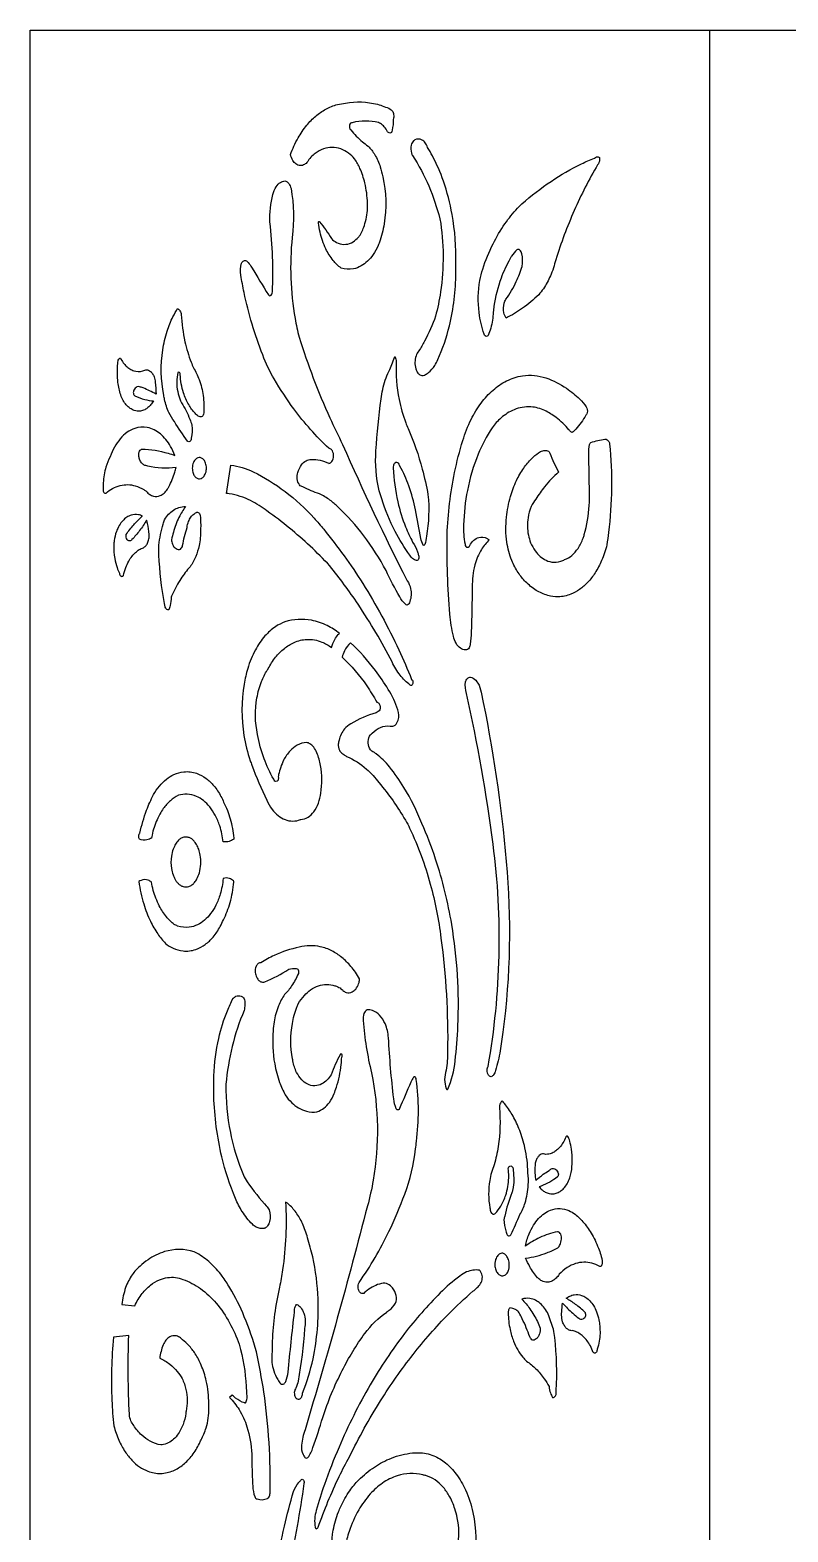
# Model space of a CAD drawing. Header units: millimetres. Extents: x 0 to 990, y 0 to 2000.
# Drawn here: x 0 to 368, y 1271 to 2000 of the extents above; entities that cross this region are included whole.
import ezdxf

# ---------------------------------------------------------------- set-up
doc = ezdxf.new("R2010")
doc.units = ezdxf.units.MM
doc.layers.add('Default', color=70, linetype='Continuous')

msp = doc.modelspace()

# ---------------------------------------------------------------- linework, layer by layer
at = {"layer": 'Default'}
msp.add_lwpolyline([(330, 2000), (660, 2000), (990, 2000), (990, 0), (660, 0), (330, 0), (0, 0), (0, 2000)], close=True, dxfattribs=at)
msp.add_lwpolyline([(330, 0), (330, 2000)], dxfattribs=at)
for points in [[(140.02, 1906.86, -0.208498), (140.18, 1907.08, -0.36753), (140.49, 1906.96), (140.49, 1906.95, -0.04225), (146.29, 1898.81, 0.077258), (148.8, 1896.96, 0.114316), (152.23, 1896.02, 0.121112), (156.02, 1896.85, 0.08048), (158.85, 1898.91, 0.02575), (159.78, 1899.95, 0.060678), (162.26, 1905.11, 0.070555), (163.78, 1913.47, 0.020003), (163.77, 1916, 0.054357), (162.5, 1925.84, 0.047909), (160.11, 1932.85, 0.042366), (157.55, 1937.51, 0.056008), (154.54, 1940.31, 0.074251), (150.8, 1942.34, 0.173138), (142.47, 1942.4, 0.07718), (138.32, 1940.13, 0.016658), (137.4, 1939.37, 0.085142), (135.36, 1937.13, -0.041351), (134.62, 1936.03, -0.095634), (133.19, 1934.78, -0.154206), (131.11, 1934.26, -0.137398), (129.07, 1935.04, -0.089836), (127.56, 1936.73, -0.08027), (126.41, 1939.64, -0.041908), (130.12, 1947.63, -0.0439), (134.34, 1953.8, -0.04555), (138.72, 1958.28, -0.052164), (143.53, 1961.61, -0.065202), (149.2, 1963.85, -0.046837), (153.19, 1964.47, -0.114667), (168.61, 1963.96, -0.043944), (174.83, 1961.68, -0.128595), (175.79, 1960.87, -0.110984), (176.49, 1959.02, -0.122829), (176.27, 1956.61, -0.074859), (175.71, 1951.35, -0.01741), (175.4, 1950.29, -0.322106), (173.93, 1950.23, -0.071401), (173.53, 1950.58, 0.070492), (171.92, 1953.09, 0.077236), (170.16, 1954.62, 0.045111), (169.17, 1955.12, 0.119206), (156.37, 1955.05, 0.216725), (155.6, 1954.77, 0.130049), (155.09, 1953.84, 0.164031), (155.21, 1952.16, 0.123239), (155.63, 1951.55, 0.043617), (161.35, 1945.82, 0.021192), (164.09, 1943.7, -0.059081), (167.33, 1939.5, -0.053744), (169.98, 1933.64, -0.034691), (171.17, 1928.87, -0.098165), (171.85, 1905.98, -0.044379), (169.55, 1897.03, -0.008495), (168.99, 1895.51, -0.05004), (166.49, 1891.04, -0.052586), (163.76, 1887.86, -0.062146), (160.68, 1885.55, -0.080769), (156.93, 1884.13, -0.128398), (151.02, 1884.47, -0.061052), (147.1, 1888.26, -0.055018), (143.58, 1893.87, -0.054637), (140.77, 1901.96, -0.025468), (139.99, 1906.39, -0.148135)], [(185.71, 1939.06, -0.042228), (193.53, 1924.35, -0.0357), (198.98, 1908.41, -0.077853), (199.24, 1872.94, -0.028274), (196.82, 1861.22, -0.038927), (191.47, 1849.08, -0.018146), (188.72, 1844.36, 0.093588), (187.35, 1841.93, 0.155987), (187.26, 1835.71, 0.083349), (188.3, 1833.52, 0.122468), (189.61, 1832.61, 0.228938), (191.97, 1832.86, 0.03188), (193.38, 1833.82, 0.078696), (196.44, 1837.29, 0.0399), (197.93, 1840.13, 0.044591), (203.54, 1856.46, 0.057944), (206.7, 1882.25, 0.009798), (206.65, 1886.74, 0.051967), (204.87, 1910.58, 0.040729), (200.63, 1926.71, 0.038539), (195.29, 1938.98, 0.015328), (192.94, 1943.09, 0.086025), (191.71, 1945.35, 0.097769), (190.28, 1946.62, 0.264963), (186.75, 1946.68, 0.042258), (186.11, 1946.26, 0.108871), (185.05, 1944.18, 0.142259), (185.14, 1940.31, 0.067376), (185.71, 1939.06)], [(276.42, 1938.13, -0.127641), (276.15, 1935.75, -0.107775), (275.49, 1934.66, 0.029262), (264.12, 1912.43, 0.02625), (255.13, 1888.57, -0.046783), (252.56, 1880.69, -0.04945), (249.18, 1874.54, -0.031493), (246.91, 1871.62, -0.038894), (239.01, 1865.04, -0.040795), (231.06, 1860.29, -0.087798), (230.02, 1862.89, -0.125501), (230.19, 1867.55, -0.07175), (231, 1869.38, 0.047256), (236.02, 1878.02, 0.031112), (238.85, 1885.36, 0.108967), (238.67, 1891.5, 0.045449), (238.38, 1892.46, 0.133111), (237.78, 1893.29, 0.350641), (236.32, 1893.31, 0.076948), (233.76, 1890.37, 0.02312), (233.04, 1889.1, 0.043577), (228.61, 1879.6, 0.048044), (225.17, 1866.04, 0.00935), (224.79, 1863.17, -0.064899), (223.58, 1855.31, -0.034881), (222.34, 1851.89, -0.151927), (221.85, 1851.44, -0.285723), (220.94, 1851.59, -0.14193), (220.42, 1852.51), (220.41, 1852.53, -0.054609), (217.96, 1862.9, -0.075751), (218.38, 1878.55, -0.030265), (219.71, 1884.07, -0.035941), (224.73, 1896.24, -0.037103), (230.52, 1906.04, -0.038195), (236.64, 1913.59, -0.013166), (238.76, 1915.72, -0.03267), (252.87, 1926.58, -0.035473), (267.66, 1935.09, -0.015343), (273.97, 1937.91, -0.138862), (274.97, 1938.44, -0.195223)], [(116.44, 1871.09, 0.243533), (117.4, 1871.8, 0.111138), (117.68, 1872.93, 0.038769), (116.45, 1906.88, -0.075557), (117.9, 1920.27, -0.094307), (119.49, 1924, -0.111566), (121.59, 1926.1, -0.119657), (123.66, 1926.81, -0.175837), (125.63, 1925.5, -0.09775), (126.68, 1923.15, -0.076454), (127.24, 1899.42, 0.069587), (128.66, 1860.1, 0.017585), (130.6, 1850.99, 0.030097), (145.55, 1811.83, 0.011162), (151.73, 1798.92, 0.014865), (183.05, 1732.88, -0.10592), (184.72, 1729.01, -0.134048), (184.34, 1722.76, -0.083699), (183.85, 1721.64, -0.246202), (182.98, 1721.08, -0.20151), (182.18, 1721.42, -0.079525), (179.44, 1725.02, -0.016244), (172.78, 1737.76, 0.040676), (162.02, 1754.72, 0.047048), (149.48, 1768.59, 0.024605), (145.58, 1771.94, 0.057326), (140.5, 1775.01, -0.035926), (132.44, 1778.36, -0.170749), (130.83, 1779.31, -0.137353), (129.66, 1782.24, -0.125801), (130.05, 1785.44, -0.096526), (131.81, 1789.09, -0.114335), (134.02, 1791.05, -0.133814), (136.4, 1791.64, -0.134258), (145.05, 1789.81), (145.07, 1789.8, 0.190917), (146.47, 1790.64, 0.149313), (147.34, 1793.35, 0.140737), (146.76, 1795.85, 0.154367), (145.71, 1796.92, 0.099389), (145.07, 1797.11, -0.046473), (128.09, 1816.18, -0.026564), (118.57, 1830.72, -0.051568), (112.98, 1842.4, -0.043166), (103.88, 1872.74, -0.010743), (102.33, 1881.07, -0.14346), (102.69, 1886.92, -0.20095), (103.75, 1888.07, -0.285314), (105.35, 1887.79, -0.077767), (105.86, 1887.17, -0.058308), (107.57, 1884.93, 0.011556), (115.72, 1871.6, 0.242676)], [(78.6, 1808.34, -0.059301), (78.27, 1802.01, -0.129634), (77.99, 1800.89, -0.146303), (77.51, 1800.37, -0.284082), (76.63, 1800.4, -0.0559), (76.43, 1800.56, -0.021098), (70.06, 1810.05, -0.056151), (67.38, 1814.43, -0.055762), (65.3, 1820.74, -0.016642), (64.92, 1822.9, -0.087152), (64.44, 1844.89, -0.040744), (66.57, 1853.96, -0.038364), (69.38, 1860.9, -0.027395), (71.64, 1864.89, -0.111962), (72.54, 1864.15, -0.099912), (73.29, 1862.52, -0.023215), (73.39, 1862.02, 0.042026), (75.2, 1848.82, 0.037167), (78.2, 1838.85, 0.011237), (79.3, 1836.17, -0.051946), (82.11, 1830.45, -0.052655), (84.03, 1822.65, -0.050311), (84.32, 1814.33, -0.118819), (84.03, 1813.12, -0.128952), (83.52, 1812.52, -0.242246), (82.64, 1812.38, -0.114074), (80.84, 1813.33, -0.042947), (80.12, 1814.08, -0.057244), (77.01, 1818.28, -0.052043), (74.5, 1824.02, -0.060726), (72.89, 1832.84), (72.86, 1833.37, 0.15717), (72.5, 1833.89, 0.3395), (71.77, 1833.88), (71.74, 1833.86, 0.101759), (71.67, 1824.6, 0.054704), (72.91, 1820.56, 0.023374), (73.6, 1819.16, -0.044094), (77.56, 1811.21, -0.013474)], [(43.84, 1840.88, 0.042274), (45.25, 1838.61, 0.043759), (46.74, 1836.94, 0.05025), (48.38, 1835.65, 0.063485), (50.35, 1834.73, 0.146599), (54.71, 1834.62, -0.082886), (55.69, 1835.06, -0.153843), (57.46, 1834.98, -0.082617), (58.53, 1834.35, -0.066124), (59.45, 1833.32, -0.059251), (60.22, 1831.79, -0.069526), (60.75, 1829.24, -0.038175), (61.16, 1823.4, 0.033157), (54.85, 1826.36, 0.009358), (53.18, 1826.98, 0.180546), (51.89, 1826.91, 0.097586), (51.07, 1826.32, 0.073966), (50.43, 1825.36, 0.02403), (50.25, 1824.93, 0.156047), (50.24, 1823.39, 0.086843), (50.51, 1822.83, 0.102862), (50.84, 1822.51, 0.045505), (55.73, 1820.78, 0.040013), (59.95, 1820.05, -0.042845), (58.69, 1818.27, -0.049742), (57.24, 1816.85, -0.057376), (55.65, 1815.83, -0.079138), (53.59, 1815.19, -0.116474), (50.54, 1815.47, -0.069917), (48.55, 1816.49, -0.058592), (46.74, 1818.13, -0.049019), (45.21, 1820.32, -0.04249), (44.01, 1823, -0.043857), (42.68, 1829.1, -0.060077), (42.62, 1838.18, -0.102203), (42.72, 1839.53, -0.084954), (43.06, 1840.28, -0.099489), (43.5, 1840.72, -0.080136)], [(177.28, 1841.5, -0.062099), (177.69, 1839.02, 0.058717), (179.13, 1820.79, 0.042975), (182.35, 1809.52, 0.019661), (183.52, 1806.71, -0.036738), (190.38, 1787.01, -0.020311), (193.15, 1774.63, -0.067461), (192.45, 1754.44, -0.071441), (191.59, 1750.48, -0.204422), (191.31, 1750.05, -0.332451), (190.85, 1750.09, -0.093775), (189.69, 1753.42), (189.69, 1753.42, -0.001396), (187.04, 1767.2, 0.041307), (183.88, 1778.9, 0.042826), (179.54, 1788.43, -0.127992), (179.38, 1788.82, 0.124695), (178.83, 1789.82, 0.190262), (178.01, 1790.26, 0.207259), (177.04, 1789.89, 0.126378), (176.39, 1788.72, 0.07346), (176.27, 1787.65, 0.045204), (178.51, 1771.15, 0.03964), (182.31, 1758.94, 0.028875), (185.71, 1751.63, -0.065745), (188.06, 1746.86, -0.017913), (188.54, 1745.24, -0.21289), (188.61, 1743.4, -0.143884), (188.18, 1742.81, -0.205174), (187.61, 1742.65, -0.131636), (185.69, 1743.59, -0.080588), (184.38, 1745.21, -0.039067), (177.21, 1756.8, -0.039967), (170.72, 1772.51, -0.008907), (169.53, 1776.45, -0.077599), (167.92, 1795.9, -0.017823), (170.38, 1821.03, -0.053075), (172.45, 1830.15, -0.030637), (174.2, 1834.42, 0.014279), (176.96, 1841.18, -0.274412), (177.07, 1841.51, -0.373329)], [(222.91, 1752.65, 0.070442), (219.12, 1748.06, 0.067966), (215.92, 1740.51, 0.072392), (214.67, 1729.78, -0.001691), (214.19, 1707.88, -0.038312), (213.65, 1702.16, -0.124799), (213.11, 1700.32, -0.130203), (212.32, 1699.5, -0.159719), (211.44, 1699.28, -0.146302), (208.88, 1700.13, -0.103854), (206.77, 1702.5, -0.076307), (205.52, 1705.89, -0.040761), (203.76, 1716.58, -0.023347), (202.47, 1755.26, -0.042837), (206.06, 1785.34, -0.024752), (210.07, 1800.85, -0.044212), (214.13, 1811.15, -0.046047), (218.98, 1819.05, -0.054369), (224.77, 1825.34, -0.064096), (231.27, 1829.77, -0.081219), (239.01, 1832.29, -0.119304), (250.43, 1831.24, -0.065938), (260.39, 1826.2, -0.040149), (266.8, 1820.97, -0.085823), (269.86, 1817.24, -0.034759), (270.26, 1816.51, -0.202166), (270.26, 1813.86, -0.100912), (269.79, 1813.15, -0.052577), (264.87, 1806.32, -0.012754), (263.65, 1805.02, -0.344855), (262.49, 1805.06, -0.027127), (261.59, 1806.1, 0.055023), (255.29, 1812.06, 0.050132), (249.82, 1815.43, 0.095625), (243.09, 1817.19, 0.11256), (234.95, 1815.82, 0.078619), (228.64, 1811.85, 0.051771), (224.24, 1807.06, 0.047656), (217.46, 1794.2, 0.048308), (212.28, 1776.69, 0.039698), (210.44, 1760.03, 0.065259), (211.15, 1750.61, 0.151494), (211.57, 1749.48, 0.207292), (212.24, 1749.07, 0.23381), (213.06, 1749.42, 0.087813), (213.4, 1749.99, -0.087505), (215.38, 1752.47, -0.114153), (217.8, 1753.83, -0.191815), (221.8, 1753.38, -0.047607)], [(55.33, 1788.95, -0.087205), (54.15, 1790.04, -0.07444), (53.18, 1791.87, -0.049385), (52.76, 1793.59, -0.109445), (52.95, 1795.25, -0.100975), (53.46, 1796.16, -0.11954), (54.07, 1796.62, -0.05858), (54.35, 1796.7, -0.066722), (66.98, 1794.7, -0.016938), (70.25, 1793.6, 0.041562), (68.21, 1798, 0.042999), (65.91, 1801.37, 0.050025), (63.26, 1804.07, 0.057922), (60.33, 1806, 0.072533), (56.86, 1807.18, 0.126272), (50.85, 1806.74, 0.071044), (47.16, 1804.85, 0.05933), (43.82, 1801.77, 0.049513), (41.01, 1797.67, 0.040556), (38.94, 1793.01, 0.049824), (36.86, 1788.01, 0.058704), (35.55, 1780.41, 0.029988), (35.57, 1776.31, 0.10759), (35.82, 1775.68, 0.163259), (36.25, 1775.33, 0.241283), (36.88, 1775.41, -0.052471), (40.05, 1777.59, -0.065556), (43.79, 1779.06, -0.130767), (51.1, 1778.91, -0.067287), (55.18, 1777.08, -0.020646), (56.47, 1776.2, 0.071325), (58.08, 1774.75, 0.08508), (59.87, 1773.93, 0.157414), (63.13, 1774.13, 0.083584), (65.08, 1775.33, 0.066477), (66.75, 1777.29, 0.029633), (67.41, 1778.45, 0.041584), (70.28, 1785.52, 0.012045), (70.94, 1787.85, -0.092926), (57.11, 1788.48, -0.011755)], [(272.24, 1799.88, -0.050643), (279.02, 1801.54, -0.183474), (280.2, 1801.17, -0.108258), (281.01, 1800.13, -0.053593), (281.32, 1799.23, -0.053832), (280.78, 1756.27, -0.007788), (279.96, 1750.27, -0.04212), (277.44, 1742.67, -0.043776), (274.24, 1736.64, -0.045668), (270.74, 1732.13, -0.053235), (266.76, 1728.65, -0.061136), (262.43, 1726.31, -0.09046), (256.37, 1725.08, -0.074197), (251.3, 1725.75, -0.071229), (245.69, 1728.18, -0.060254), (240.54, 1732.35, -0.04456), (236.92, 1736.81, -0.050942), (233.84, 1742.69, -0.055628), (231.47, 1751.53, -0.067208), (231.28, 1763.65, -0.044006), (233.23, 1773.7, -0.041511), (236.12, 1781.42, -0.043228), (239.63, 1787.5, -0.044967), (243.39, 1792.02, -0.04218), (246.83, 1794.95, -0.108218), (248.84, 1795.95, -0.130052), (251.2, 1795.91, -0.155616), (252.02, 1795.33, -0.062901), (252.34, 1794.75, 0.035668), (256.53, 1785.55, 0.046562), (249.77, 1778.49, 0.029194), (245.56, 1772.46, 0.067053), (243.3, 1768.85, 0.065882), (241.7, 1763.4, 0.088801), (241.88, 1755.01, 0.048182), (242.99, 1751.27, 0.054796), (245.22, 1747.36, 0.058503), (247.67, 1744.65, 0.069864), (250.45, 1742.81, 0.100632), (254.18, 1741.83, 0.117379), (258.68, 1742.69, 0.019282), (259.45, 1743.08, 0.084574), (262.96, 1745.14, 0.067322), (265.98, 1748.54, 0.059629), (268.47, 1753.55, 0.021444), (269.01, 1755.25, 0.051697), (271.4, 1769.37, 0.022202), (271.53, 1775.77, -0.00436), (271.24, 1794.58, -0.053554), (271.52, 1798.88, -0.133914), (271.88, 1799.62, -0.124891)], [(79.78, 1791.14, 0.048968), (79.27, 1790.17, 0.049556), (78.89, 1788.84, 0.086896), (78.87, 1786.17, 0.043783), (79.17, 1785.01, 0.041114), (79.55, 1784.15, 0.047742), (80.04, 1783.43, 0.050205), (80.55, 1782.91, 0.058152), (81.11, 1782.54, 0.072815), (81.78, 1782.31, 0.119613), (82.87, 1782.38, 0.072144), (83.59, 1782.72, 0.055537), (84.18, 1783.24, 0.051055), (84.74, 1784, 0.047189), (85.21, 1785.02, 0.051512), (85.55, 1786.47, 0.073576), (85.51, 1788.73, 0.04372), (85.21, 1789.89, 0.041029), (84.84, 1790.75, 0.047622), (84.35, 1791.48, 0.050072), (83.84, 1792.01, 0.058017), (83.28, 1792.38, 0.072716), (82.61, 1792.61, 0.126686), (81.45, 1792.53, 0.071249), (80.74, 1792.16, 0.059463), (80.1, 1791.57, 0.029233)], [(185.69, 1682.63, -0.210641), (185.2, 1682.08, -0.296334), (184.47, 1682.27, -0.067142), (179.66, 1686.99, -0.0548), (175.76, 1693.48, 0.027758), (159.21, 1721.43, 0.022451), (145.46, 1740.16, 0.032334), (125.89, 1758.41, 0.018269), (115, 1766.69, 0.055339), (107.04, 1771.73, 0.076038), (96.73, 1775.01, 0.010128), (95.36, 1775.2), (97.46, 1789, -0.082555), (108.31, 1785.66, -0.049878), (123.76, 1776.16, -0.043252), (137.85, 1763.24, -0.014367), (142.53, 1757.81, -0.032109), (161.51, 1731.54, -0.030869), (179, 1699.29, -0.011942), (185.21, 1685.01, -0.16972), (185.79, 1684.17, -0.17462)], [(49.49, 1752.83, -0.097325), (49.01, 1752.35, -0.142976), (48.37, 1752.14, -0.151046), (47.65, 1752.35, -0.097729), (47.12, 1752.91, -0.089214), (46.7, 1753.97, -0.088204), (46.68, 1755.31, -0.029838), (50.35, 1760.01, -0.030065), (54.02, 1763.71, -0.004456), (54.57, 1764.19, 0.070203), (52.57, 1764.89, 0.123025), (49.11, 1764.7, 0.070054), (46.96, 1763.67, 0.058983), (45.01, 1761.98, 0.049373), (43.33, 1759.7, 0.045851), (41.91, 1756.67, 0.050333), (40.85, 1752.31, 0.022464), (40.65, 1750.17, 0.049718), (41.14, 1743.64, 0.038768), (42.27, 1739.21, 0.028485), (43.37, 1736.48, 0.086847), (43.6, 1735.71, 0.102426), (43.97, 1735.22, 0.139191), (44.44, 1734.99, 0.181399), (45.06, 1735.12, 0.084152), (45.39, 1735.42, -0.038607), (46.48, 1739.22, -0.03974), (47.91, 1742.34, -0.041297), (49.53, 1744.76, -0.042529), (51.21, 1746.56, -0.04848), (53.05, 1747.93, -0.055096), (55.03, 1748.86, 0.078368), (56.06, 1749.67, 0.068105), (56.99, 1751.03, 0.066083), (57.69, 1753.13, 0.057596), (57.86, 1755.35, 0.042929), (57.02, 1760.64, 0.014245), (56.57, 1762.23, -0.028421), (53.2, 1757.19, -0.031184)], [(76.21, 1758.7, -0.059754), (76.96, 1761.57, -0.064971), (78.13, 1763.72, -0.071934), (79.47, 1765.14, -0.071346), (80.72, 1765.88, -0.186808), (81.35, 1766.09, -0.162856), (81.96, 1765.81, -0.119487), (82.46, 1765, -0.049486), (82.58, 1764.47, -0.04087), (82.77, 1757.56, -0.055996), (82.04, 1749.89, -0.046566), (80.43, 1744.61, -0.044483), (78.46, 1740.77, -0.016338), (77.69, 1739.62, 0.038619), (73.23, 1733.83, 0.036733), (69.17, 1726.42, 0.006484), (68.52, 1724.93, -0.068717), (68.03, 1720.78, -0.042111), (67.33, 1718.74, -0.169311), (66.47, 1718.96, -0.105229), (65.84, 1719.62, -0.106081), (65.36, 1721.11, -0.040534), (65.35, 1721.79, -0.040211), (62.59, 1745.29, -0.008124), (62.49, 1750.17, -0.037237), (64.61, 1760.38, -0.008174), (65.23, 1762.43, -0.049953), (67.27, 1765.11, -0.059102), (69.62, 1767.12, -0.0685), (72.19, 1768.39, -0.091989), (75.48, 1768.87, 0.043477), (72.3, 1763.6, 0.04402), (69.56, 1756.38, 0.019013), (68.69, 1752.76, 0.079544), (69.16, 1750.6, 0.080322), (69.95, 1749.22, 0.091535), (70.86, 1748.42, 0.122865), (71.98, 1748.05, 0.187149), (72.98, 1748.24, 0.114996), (73.73, 1749.03, 0.0655), (74.08, 1749.9, -0.037717)], [(146.31, 1700.44, -0.070043), (147.87, 1704.35, -0.067683), (149.64, 1706.71, -0.022326), (150.23, 1707.25, 0.052518), (144.28, 1711.07, 0.072027), (136.59, 1713.68, 0.120973), (123.73, 1712.9, 0.061221), (119.09, 1710.53, 0.060522), (114.04, 1706.05, 0.054747), (109.37, 1699.33, 0.050267), (105.66, 1690.31, 0.028801), (103.92, 1682.64, 0.081238), (103.83, 1657.75, 0.046117), (106.89, 1645.57, 0.009212), (107.7, 1643.42, 0.028569), (114.91, 1626.45, 0.059837), (117.56, 1621.93, 0.064912), (120.49, 1618.9, 0.078073), (123.8, 1616.98, 0.185403), (131.28, 1616.96), (131.38, 1616.99, 0.122082), (134.92, 1618.17, 0.084747), (137.7, 1620.76, 0.072068), (139.99, 1625.03, 0.056302), (141.11, 1629.82, 0.087348), (140.99, 1643.22, 0.047385), (139.25, 1649.38, 0.078534), (137.68, 1652.13, 0.088978), (135.86, 1653.76, 0.079518), (134.35, 1654.41, 0.114876), (129.67, 1653.08, 0.07601), (126.21, 1650.34, 0.066484), (123.08, 1645.8, 0.064682), (120.68, 1638.83, 0.008385), (120.48, 1637.79, -0.168371), (120.36, 1636.19, -0.138404), (119.9, 1635.59, -0.348541), (118.84, 1635.62, -0.148109), (118.3, 1636.59), (118.29, 1636.6, -0.04558), (113.59, 1646.54, -0.041938), (110.42, 1658.29, -0.09623), (110.14, 1676.04, -0.051126), (112.36, 1683.93, -0.048423), (115.17, 1689.52, -0.007147), (115.62, 1690.21, -0.048289), (119.2, 1695.73, -0.057349), (123.45, 1700.02, -0.067586), (128.19, 1702.92, -0.093472), (134.35, 1704.4, -0.107749), (141.66, 1703.11, -0.062897)], [(155.56, 1702.78, 0.103734), (152.57, 1698.79, 0.047677), (151.49, 1695.76, -0.056667), (163.43, 1681.9, -0.023773), (168.27, 1674.01, -0.20712), (169.48, 1673.1, -0.182935), (169.85, 1670.28, -0.150459), (167.94, 1668.77, 0.076571), (155.7, 1663.44, 0.112009), (152.62, 1660.98, 0.09986), (150, 1655.52, 0.025613), (149.62, 1653.64, 0.12313), (150.22, 1650.66, 0.126207), (151.35, 1649.21, -0.046478), (152.25, 1648.54, 0.0293), (153.61, 1647.63, -0.082833), (163.31, 1641.5, -0.048263), (169.32, 1634.91, -0.044888), (182.22, 1616.66, -0.031707), (184.25, 1612.83, -0.043754), (194.29, 1585.72, -0.035255), (199.45, 1559.54, -0.036634), (202.67, 1504.61, -0.050861), (201.94, 1495.46, 0.157725), (201.96, 1486.51, 0.269909), (202.33, 1485.98, 0.29944), (202.81, 1486.14, 0.072533), (206.35, 1499.95, 0.017098), (207.67, 1516.89, 0.052928), (204.67, 1566.11, 0.039034), (196.84, 1597.87, 0.02486), (190.19, 1615.12, 0.042466), (181.51, 1632.5, 0.032117), (174.46, 1642.57, 0.068572), (168.07, 1648.83, 0.013479), (166.81, 1649.7, -0.162815), (165.19, 1650.85, -0.134465), (164.12, 1654.05, -0.140518), (164.79, 1657.48, -0.146195), (166.09, 1658.96, -0.10437), (170.05, 1661.69, -0.132258), (174.75, 1662.35, 0.255792), (177.19, 1662.84, 0.133257), (178.69, 1665.22, 0.172433), (178.52, 1670.2, 0.060722), (173.87, 1680.16, 0.02266), (167.61, 1689.35, 0.047149)], [(211.31, 1683.74, -0.139357), (212.35, 1685.51, -0.214761), (213.86, 1686.13, -0.151924), (215.04, 1685.66, -0.109046), (217.39, 1683.18, -0.089746), (218.93, 1678.87, -0.030174), (231.09, 1596.62, -0.056574), (229.49, 1513.87, -0.006387), (228.17, 1504.88, -0.03196), (225.97, 1495.26, -0.118033), (224.97, 1493.18, -0.136352), (223.75, 1492.27, -0.201084), (222.53, 1493.04, -0.26336), (222.28, 1497.06), (222.31, 1497.14, 0.076715), (224.75, 1605.01, 0.022234), (211.82, 1678.18, -0.075464)], [(98.85, 1607.55, -0.088326), (96.67, 1606.42, -0.124333), (93.73, 1606.25, 0.052297), (92.08, 1613.92, 0.045822), (89.85, 1619.15, 0.048092), (87.24, 1623.1, 0.057028), (84.15, 1626.18, 0.067039), (80.72, 1628.25, 0.092474), (76.26, 1629.31, 0.086188), (72.02, 1628.76, 0.065372), (68.12, 1626.14, 0.054432), (64.69, 1622.32, 0.049984), (61.63, 1616.93, 0.050656), (59.22, 1609.38, 0.007957), (58.96, 1608.06, -0.092066), (56.77, 1607.11, -0.152838), (53.14, 1607.45, -0.133868), (52.74, 1608.76, -0.124996), (52.98, 1610, -0.091781), (53.32, 1610.48, -0.036402), (56.57, 1621.51, -0.030279), (59.94, 1629.1, -0.045194), (62.82, 1633.28, -0.052948), (66.17, 1636.57, -0.061551), (69.87, 1638.86, -0.084878), (74.66, 1640.18, -0.107769), (80.84, 1639.43, -0.073323), (85.43, 1636.97, -0.055852), (89.19, 1633.41, -0.051155), (92.67, 1628.23, -0.021172), (93.98, 1625.47, -0.04693), (97.17, 1617.33, -0.043241), (98.95, 1608.06, -0.083276)], [(72.05, 1606.94, 0.049875), (70.68, 1605.12, 0.046213), (69.52, 1602.7, 0.05055), (68.63, 1599.21, 0.07756), (68.67, 1593.25, 0.045889), (69.44, 1590.22, 0.044124), (70.46, 1587.95, 0.014048), (70.82, 1587.35, 0.050037), (71.85, 1586.07, 0.059002), (73.02, 1585.11, 0.067945), (74.28, 1584.52, 0.154481), (77.07, 1584.53, 0.076839), (78.61, 1585.33, 0.058166), (79.86, 1586.5, 0.052908), (81.01, 1588.24, 0.049718), (82.18, 1591.18, 0.055121), (82.87, 1595.31, 0.058323), (82.6, 1599.8, 0.042347), (81.86, 1602.59, 0.044026), (80.83, 1604.86, 0.032016), (80.14, 1605.94, 0.052983), (79.08, 1607.12, 0.062376), (77.89, 1607.96, 0.079321), (76.46, 1608.46, 0.129831), (74.13, 1608.27, 0.070175), (72.76, 1607.54, 0.034439)], [(98.77, 1587.26, 0.094546), (96.8, 1588.39, 0.155037), (93.72, 1588.48, -0.051761), (92.27, 1580.77, -0.044981), (90.18, 1575.46, -0.046979), (87.67, 1571.4, -0.055647), (84.68, 1568.19, -0.065729), (81.31, 1565.96, -0.083096), (77.32, 1564.75, -0.116993), (71.64, 1565.37, -0.033722), (69.92, 1566.13, -0.054565), (66.19, 1569.81, -0.050129), (62.75, 1575.11, -0.050246), (59.84, 1582.67, -0.022061), (58.95, 1586.6, 0.086901), (57.33, 1587.56, 0.193758), (53.89, 1587.48, 0.052685), (52.86, 1586.89, 0.042674), (55.16, 1576.05, 0.040832), (58.45, 1567.65, 0.038572), (62, 1561.55, 0.03983), (65.76, 1556.91, 0.061239), (69.45, 1554.61, 0.08446), (74.26, 1553.27, 0.107434), (80.44, 1553.99, 0.073251), (85.05, 1556.43, 0.055863), (88.83, 1559.97, 0.051177), (92.33, 1565.12, 0.024432), (93.85, 1568.32, 0.045276), (97.08, 1576.74, 0.043623), (98.95, 1586.7, 0.048077)], [(151.15, 1503.21, 0.404997), (150.69, 1503.22, 0.125572), (150.5, 1502.91, 0.037415), (146.14, 1493.23, -0.063898), (144.07, 1490.56, -0.078772), (141.62, 1488.75, -0.116707), (138.27, 1487.86, -0.122644), (134.58, 1488.73, -0.080784), (131.85, 1490.82, -0.069787), (129.39, 1494.37, -0.067437), (127.57, 1499.89, -0.011494), (127.4, 1500.98, -0.090167), (127.32, 1518.03, -0.049961), (129.52, 1525.96, -0.012114), (130.21, 1527.62, -0.053534), (133.16, 1531.68, -0.056281), (136.21, 1534.41, -0.074273), (139.99, 1536.36, -0.162676), (147.91, 1536.41, -0.029343), (149.42, 1535.82, -0.097746), (151.37, 1534.59, -0.024456), (151.87, 1534.07, 0.103886), (153.47, 1533.16, 0.192958), (156.36, 1533.4, 0.097468), (158.07, 1534.79, 0.081046), (159.49, 1537.3, 0.017902), (159.74, 1538.04, 0.05681), (159.94, 1539.81, 0.044739), (155.7, 1545.8, 0.046481), (151.32, 1550.11, 0.053181), (146.53, 1553.27, 0.066177), (140.89, 1555.33, 0.121972), (130.66, 1555.06, 0.059268), (118.56, 1551.11, 0.030734), (112.04, 1547.57, 0.174435), (110.75, 1547.15, 0.115611), (109.75, 1545.84, 0.130253), (109.34, 1542.88, 0.091097), (110.05, 1540.39, 0.094034), (111.08, 1538.97, 0.126824), (112.38, 1538.21, 0.155653), (113.94, 1538.27, 0.039835), (125.58, 1544.37, -0.100973), (129.2, 1544.72, -0.229944), (129.91, 1544.46, -0.134472), (130.35, 1543.56, -0.147746), (130.23, 1542.26, -0.046166), (126.97, 1536.31, -0.04598), (123.59, 1532.14, 0.056274), (120.58, 1526.64, 0.056567), (118.45, 1518.85, 0.027133), (118.02, 1514.62, 0.066759), (118.74, 1498.52, 0.043826), (121.16, 1489.52, 0.037193), (123.87, 1483.44, 0.055486), (127.07, 1479.62, 0.058058), (130.29, 1477.14, 0.075291), (134.22, 1475.49, 0.099481), (139.26, 1475.25, 0.094521), (142.66, 1477.01, 0.067718), (145.31, 1479.83, 0.060362), (147.57, 1484.07, 0.015911), (148.71, 1487.15, 0.053613), (151.03, 1498.14, 0.016267), (151.27, 1501.74, 0.192289), (151.5, 1502.55, 0.184472), (151.26, 1503.12, -0.00342)], [(103.93, 1524.39, 0.041074), (98.11, 1506.89, 0.036646), (95.09, 1488.57, 0.05225), (97.23, 1465.16, 0.041219), (101.65, 1449.43, 0.019941), (104.37, 1442.92, 0.036245), (113.77, 1430.6), (114.64, 1429.63, -0.108261), (116.03, 1427.63, -0.167958), (116.29, 1422, -0.094356), (115.29, 1419.95, -0.110874), (114.05, 1418.84, -0.036579), (113.65, 1418.66, -0.164411), (109.75, 1419.35, -0.067683), (107.94, 1420.7, -0.056061), (103.02, 1426.82, -0.044166), (99.7, 1433.2, -0.040867), (93.1, 1453.4, -0.050085), (89.22, 1482.82, -0.017883), (89.23, 1492.72, -0.04697), (91.61, 1510.87, -0.04134), (95.8, 1524.26, -0.021897), (98.52, 1530.22, -0.107142), (99.96, 1531.27, -0.19923), (102.45, 1531.34, -0.16316), (103.58, 1530.52, -0.131167), (104.3, 1528.36, -0.055399), (104.25, 1527.26, -0.028342), (103.93, 1524.39)], [(187.07, 1491.89, 0.294621), (186.6, 1492.22, 0.205), (186.2, 1492, 0.074672), (184.84, 1489.57, 0.005982), (179.32, 1476.78, -0.193179), (178.79, 1476.18, -0.338968), (177.84, 1476.5), (177.77, 1476.61, -0.079256), (176.54, 1481.55, -0.015788), (173.98, 1511.17, 0.088858), (172.32, 1518.01, 0.090305), (169.68, 1522.05, 0.122787), (166.26, 1524.37, 0.098704), (163.63, 1524.78, 0.157999), (162.06, 1522.86, 0.128852), (161.69, 1519.5, 0.039514), (165.74, 1494.07, -0.093284), (166.56, 1442.06, -0.024652), (163.79, 1429.62, -0.009438), (133.47, 1321.03, 0.057644), (131.78, 1313.56, 0.133979), (132.5, 1309.03, 0.072688), (133.41, 1307.58, 0.441566), (134.87, 1307.54, 0.083812), (137.33, 1312.34, 0.014696), (142.05, 1326.96, -0.039298), (151.53, 1349.78, -0.040699), (162.53, 1367.76, -0.076261), (173.12, 1378.1, -0.008545), (174.34, 1378.94, 0.089523), (177.36, 1382.4, 0.188802), (177.76, 1386.13, 0.10226), (175.97, 1389.79, 0.123161), (173.71, 1391.67, 0.184261), (170.58, 1391.95, 0.103596), (163.67, 1388.61, 0.024745), (161.94, 1387.14, -0.279689), (160.26, 1387.52, -0.152768), (159.27, 1389.63, -0.170661), (159.74, 1392.47), (159.75, 1392.5, 0.040598), (174.18, 1417.11, 0.024292), (181.87, 1435.35, 0.062838), (187.17, 1457.23, 0.009584), (187.51, 1460.89, 0.067037), (187.47, 1490.85, 0.190506), (187.09, 1491.88, -0.00783)], [(237.78, 1425.37, 0.053375), (240.27, 1431.03, 0.062144), (241.83, 1439.75, 0.039935), (241.68, 1445.67, 0.046274), (240.18, 1457.79, 0.037824), (237.67, 1466.24, 0.038886), (234.42, 1473.17, 0.040293), (230.79, 1478.58, 0.017609), (229.16, 1480.48, 0.114021), (228.29, 1479.41, 0.113157), (227.81, 1477.21, -0.061269), (227.23, 1458.46, -0.032682), (225.26, 1449.5, 0.055006), (223.13, 1441.97, 0.085768), (223.19, 1428.62, 0.019928), (223.49, 1427.1, 0.114107), (223.98, 1426.11, 0.142167), (224.61, 1425.64, 0.237512), (225.65, 1425.8, 0.032292), (225.8, 1425.92, 0.056666), (228.51, 1429.45, 0.05603), (230.91, 1434.83, 0.064932), (232.35, 1443.18, 0.029738), (232.35, 1443.99, 0.024347), (232.07, 1447.68, -0.104532), (232.38, 1448.47, -0.156903), (232.91, 1448.93, -0.245328), (233.72, 1448.84, -0.134366), (234.26, 1448.15, -0.136944), (234.42, 1446.69, -0.095121), (234.3, 1437.56, -0.018736), (233.9, 1435.95, 0.042098), (230.38, 1424.6, 0.005661), (230.03, 1422.93, 0.05811), (230.95, 1417.45, 0.013479), (231.31, 1416.34, 0.105683), (231.64, 1415.56, 0.158579), (232.18, 1415.12, 0.241196), (232.99, 1415.23, 0.09197), (233.36, 1415.62, 0.010395), (237.78, 1425.37)], [(251.95, 1446.75, -0.071948), (252.59, 1447.33, -0.099689), (253.4, 1447.67, -0.153815), (254.67, 1447.52, -0.091593), (255.53, 1446.91, -0.073264), (256.21, 1445.94, -0.107992), (256.42, 1444.94, -0.092996), (256.28, 1444.11, -0.086628), (256.01, 1443.63, -0.035042), (252.27, 1441.15, -0.04149), (248.02, 1439.18, -0.008978), (247.11, 1438.86, 0.047994), (248.51, 1437.37, 0.055494), (250.06, 1436.28, 0.069851), (251.9, 1435.57, 0.131386), (255.31, 1435.69, 0.07055), (257.3, 1436.64, 0.05934), (259.11, 1438.21, 0.049619), (260.66, 1440.33, 0.046053), (261.97, 1443.15, 0.034034), (262.7, 1445.76, 0.073413), (262.76, 1457.12, 0.02698), (262, 1460.95, 0.058451), (261.55, 1462.28, 0.063019), (260.95, 1463.25, 0.010777), (260.84, 1463.38, 0.285211), (260.36, 1463.39, 0.129611), (260.09, 1463.09, 0.038879), (260.02, 1462.93, -0.042199), (258.66, 1460.19, -0.044272), (257.14, 1458.09, -0.045877), (255.58, 1456.58, -0.05232), (253.88, 1455.48, -0.064908), (251.88, 1454.75, -0.051024), (250.34, 1454.57, 0.203348), (248.15, 1454.62, 0.082852), (247.13, 1453.98, 0.06596), (246.26, 1452.95, 0.06431), (245.49, 1451.27, 0.058169), (245.11, 1449.22, 0.050953), (245.43, 1441.88, -0.031726), (249.13, 1444.92, -0.024855)], [(129.33, 1381.79, -0.150787), (129.44, 1381.84, -0.104264), (131.36, 1380.32, -0.085215), (132.92, 1377.49, -0.145278), (133.21, 1370.12, -0.028606), (130.11, 1344.65, -0.063524), (129.03, 1341.18, 0.118962), (128.35, 1339.58, 0.140252), (128.57, 1337.27, 0.117395), (129.23, 1336.25, 0.170109), (130.13, 1335.81, 0.190709), (131.21, 1336.15, 0.122013), (132, 1337.29, 0.088354), (132.28, 1338.81, 0.041978), (137.35, 1355.46, 0.062069), (139.81, 1384.46, 0.045438), (137.19, 1404.84, 0.023301), (134.68, 1414.13, 0.047055), (132.21, 1421.08, 0.049379), (129.1, 1426.4, 0.059115), (125.3, 1430.58, 0.010086), (124.65, 1431.12, 0.041873), (124.01, 1431.46, -0.051101), (122.57, 1398.57, -0.013965), (121.08, 1390.11, 0.047731), (117.56, 1363.96, 0.009095), (117.45, 1358.79, 0.088916), (117.98, 1350.68, 0.062342), (119.59, 1346.4, 0.044151), (120.95, 1344.27, 0.129287), (121.64, 1343.36, 0.336667), (123.28, 1343.31, 0.129542), (124.08, 1344.37, 0.066284), (125.27, 1348.9, -0.005141), (128.38, 1378.16, -0.104952), (128.74, 1380.68, -0.071765)], [(277.53, 1400.91, -0.13042), (277.23, 1400.36, -0.200366), (276.77, 1400.14, -0.101931), (276.53, 1400.18, 0.066604), (272.71, 1401.78, 0.140862), (264.82, 1401.62, 0.068134), (260.66, 1399.65, 0.057712), (256.85, 1396.42), (256.83, 1396.41, -0.062574), (255.31, 1394.51, -0.076528), (253.53, 1393.23, -0.112568), (251.1, 1392.59, -0.119165), (248.42, 1393.17, -0.079534), (246.42, 1394.62), (246.3, 1394.75, -0.047331), (242.57, 1400.1, -0.028006), (240.55, 1404.25, 0.057678), (250.87, 1406.85, 0.028412), (256.13, 1409.2, 0.087336), (257.24, 1410.79, 0.083071), (257.94, 1413.42, 0.031674), (257.97, 1414.56, 0.0938), (257.58, 1415.89, 0.093476), (257.05, 1416.62, 0.125688), (256.37, 1417.01, 0.076326), (255.97, 1417.06, 0.05839), (247.41, 1414.21, 0.044908), (240.45, 1410.12, -0.047027), (242.23, 1416.01, -0.044983), (244.42, 1420.29, -0.047136), (246.85, 1423.47, -0.055272), (249.63, 1425.92, -0.063785), (252.66, 1427.54, -0.102398), (257.26, 1428.3, -0.090097), (261.49, 1427.33, -0.060174), (264.57, 1425.51, -0.047451), (268.82, 1421.36, -0.044255), (272.82, 1415.62, -0.041502), (276.25, 1408.21, -0.014958), (277.28, 1405.1, -0.131437)], [(104.64, 1334.17, -0.272284), (104.37, 1333.96, -0.172196), (104.18, 1334.02, -0.088624), (99.79, 1336.37, -0.031797), (98.14, 1337.84), (96.76, 1336.63, -0.062874), (101.46, 1330.79, -0.05653), (105.28, 1322.48, -0.066535), (107.66, 1309.21, -0.02184), (107.69, 1306.46, 0.019624), (108.14, 1293.52, 0.08449), (109.05, 1288.61, 0.1061), (109.45, 1287.82, 0.195354), (110.09, 1287.43), (110.21, 1287.42, 0.198629), (115.19, 1287.72, 0.021687), (115.77, 1288.03, 0.144197), (116.46, 1289.68, 0.02242), (116.48, 1290.02, 0.043262), (113.45, 1339.37, 0.018167), (109.85, 1358.74, 0.034713), (104.01, 1375.84, 0.035481), (96.94, 1389.88, 0.03047), (93.22, 1395.54, 0.048943), (87.46, 1401.92, 0.056962), (81.03, 1406.61, 0.012039), (79.68, 1407.34, 0.150188), (65.28, 1407.4, 0.075527), (57.3, 1403.5, 0.035325), (53.39, 1400.35, 0.069516), (49.59, 1396.21, 0.061689), (46.42, 1389.96, 0.057684), (44.56, 1381.84), (50.83, 1381.15, -0.056204), (54.5, 1387.08, -0.060107), (58.46, 1391.11, -0.071353), (62.9, 1393.76, -0.132326), (70.6, 1394.86, -0.054214), (74.21, 1393.97, -0.069246), (82.71, 1389.48, -0.057989), (90.38, 1382.34, -0.048569), (96.86, 1372.89, -0.038674), (101.53, 1362.51, -0.055529), (104.92, 1341.98, -0.009191), (105.04, 1338.41, -0.127055), (104.77, 1334.51, -0.013729)], [(231.53, 1396.92, 0.047325), (232.08, 1397.99, 0.048182), (232.48, 1399.43, 0.084593), (232.5, 1402.32, 0.042392), (232.19, 1403.58, 0.043942), (231.74, 1404.62, 0.046337), (231.22, 1405.41, 0.048522), (230.67, 1405.98, 0.056059), (230.06, 1406.39, 0.049366), (229.55, 1406.6, 0.11153), (228.47, 1406.5, 0.071493), (227.72, 1406.12, 0.059698), (227.04, 1405.5, 0.049779), (226.46, 1404.67, 0.046298), (225.99, 1403.57, 0.054494), (225.65, 1401.9, 0.067092), (225.74, 1399.73, 0.044006), (226.06, 1398.51, 0.041414), (226.47, 1397.61, 0.048163), (226.99, 1396.85, 0.050668), (227.53, 1396.31, 0.058621), (228.13, 1395.93, 0.073149), (228.84, 1395.7, 0.11924), (229.99, 1395.79, 0.071575), (230.74, 1396.17, 0.059776), (231.42, 1396.79, 0.009837)], [(138.82, 1273.01, 0.241527), (139.59, 1273.31, 0.073261), (139.85, 1273.69, -0.02912), (150.1, 1298.37, -0.01284), (155.05, 1307.94, -0.026274), (170.16, 1335.05, -0.026489), (185.9, 1357.48, -0.029054), (203.18, 1377.15, -0.020033), (215, 1388.22, 0.0668), (218.71, 1391.89, 0.124223), (219.52, 1394.44, 0.12857), (219.04, 1397.17, 0.114817), (218.16, 1398.38, 0.139015), (211.92, 1397.55, 0.067727), (208.57, 1395.49, 0.043892), (199.08, 1387.35, 0.032586), (181.74, 1367.63, 0.031419), (165.1, 1342.81, 0.030309), (149.98, 1312.62, 0.015859), (142.89, 1294.42, 0.026034), (138.93, 1281.9, 0.119318), (138.42, 1273.69, 0.175557), (138.77, 1273.05)], [(232.93, 1380.07, 0.111932), (232.41, 1379.46, 0.124139), (232.09, 1377.98, 0.020768), (232.11, 1377.71, 0.050625), (233, 1369.56, 0.041681), (234.69, 1363.91, 0.039122), (236.7, 1359.73, 0.045114), (239.18, 1356.18, 0.03326), (241.03, 1354.26, -0.050773), (245.55, 1350.59, -0.043655), (249.57, 1345.76, -0.026074), (251.9, 1341.99, 0.063472), (252.58, 1338.86, 0.062008), (253.64, 1336.7), (253.66, 1336.66, 0.177512), (254.46, 1336.85, 0.108615), (255.03, 1337.47, 0.109412), (255.43, 1338.85, 0.084516), (255.31, 1340.04, 0.048711), (254.64, 1365.7, 0.007901), (254.08, 1369.72, 0.009476), (251.46, 1377.12, 0.046387), (249.74, 1379.96, 0.054859), (247.67, 1382.21, 0.064807), (245.35, 1383.8, 0.082224), (242.59, 1384.69, 0.117086), (238.63, 1384.33, -0.044838), (242.62, 1379.66, -0.041813), (246.24, 1373.46, -0.017752), (247.62, 1370.28, -0.087041), (247.25, 1367.58, -0.070659), (246.55, 1366.07, -0.078648), (245.69, 1365.1, -0.098987), (244.69, 1364.54, -0.065728), (244.05, 1364.43, -0.122131), (243.17, 1365.04, -0.080277), (242.58, 1366.03, 0.031384), (238.9, 1374.82, 0.011976), (237.36, 1377.77, 0.070128), (235.93, 1379.1, 0.084011), (234.33, 1379.88, 0.075927)], [(275.23, 1359.76, -0.095825), (275.03, 1358.93, -0.099822), (274.71, 1358.45, -0.137965), (274.29, 1358.2, -0.188261), (273.71, 1358.28, -0.088741), (273.39, 1358.55, 0.037135), (271.95, 1361.7, 0.038224), (270.34, 1364.18, 0.043795), (268.48, 1366.23, 0.050221), (266.43, 1367.8, 0.056486), (264.24, 1368.85, 0.020531), (263.46, 1369.08, -0.129003), (261.68, 1369.35, -0.081604), (260.42, 1370.19, -0.064913), (259.36, 1371.51, -0.05805), (258.5, 1373.4, -0.072769), (258, 1376.63, -0.033265), (258.08, 1378.16, -0.02875), (258.51, 1382.34, 0.02551), (263.47, 1377.49, 0.014907), (266.33, 1375.11, 0.101588), (267.1, 1374.7, 0.177281), (268.41, 1374.79, 0.095675), (269.23, 1375.4, 0.02517), (269.44, 1375.66, 0.097976), (269.71, 1376.4, 0.114378), (269.63, 1377.41, 0.09346), (269.37, 1377.93), (269.34, 1377.97, 0.03046), (264.76, 1381.82, 0.031054), (260.25, 1384.77, -0.054006), (261.96, 1385.81, -0.073669), (264.18, 1386.48, -0.115311), (267.65, 1386.19, -0.065854), (269.8, 1385.14, -0.05601), (271.77, 1383.46, -0.047324), (273.48, 1381.22, -0.044149), (274.96, 1378.25, -0.045288), (276.11, 1374.26, -0.029171), (276.49, 1371.35, -0.067582), (276.3, 1363.97, -0.041367), (275.33, 1360.05, -0.003341)], [(39.78, 1335.2, 0.02936), (40.75, 1322.9, 0.042123), (43.16, 1315.88, 0.043841), (46.19, 1310.33, 0.045736), (49.48, 1306.2, 0.05324), (53.2, 1303.01, 0.060976), (57.24, 1300.89, 0.09759), (63.37, 1299.81, 0.093408), (69.48, 1301.14, 0.067922), (74.33, 1304.09, 0.056509), (78.64, 1308.56, 0.047436), (82.21, 1314.35, 0.011875), (83.01, 1316.09, 0.056649), (85.48, 1321.92, 0.070186), (86.84, 1331.49, 0.015261), (86.77, 1333.65, 0.055435), (85.53, 1344.75, 0.046302), (83.08, 1352.36, 0.044284), (80.17, 1357.86, 0.046281), (76.97, 1361.97, 0.04259), (74.08, 1364.58, 0.07938), (72.57, 1365.89, 0.110591), (70.64, 1366.6, 0.150307), (67.93, 1366.09, 0.094277), (65.98, 1364.46, 0.065767), (64.6, 1362.18, 0.062944), (62.96, 1355.65, -0.069256), (67.8, 1352.84, -0.048656), (71.44, 1349.32, -0.063363), (73.82, 1345.82, -0.062152), (75.68, 1340.49, -0.099958), (75.81, 1330.05, 0.032474), (75.62, 1328.96, -0.054618), (74.26, 1323.55, -0.052093), (72.4, 1319.73, -0.055223), (70.28, 1317, -0.06634), (67.82, 1315.03, -0.087761), (64.79, 1313.83, -0.036935), (63.54, 1313.66, -0.087687), (58.28, 1315.42, -0.06195), (54.23, 1318.38, -0.056294), (50.36, 1323.02, -0.020807), (48.99, 1325.3, -0.091708), (48.21, 1328.31), (48.21, 1328.39, -0.019805), (47.9, 1366.67), (40.51, 1365.94, 0.036438)]]:
    msp.add_lwpolyline(points, format="xyb", close=True, dxfattribs=at)
for points in [[(146.59, 1256.75, -0.073379), (147.19, 1272.34, -0.049781), (149.71, 1281.13, -0.017395), (150.85, 1283.72, -0.046904), (155.18, 1291.41, -0.045845), (159.55, 1296.67, -0.048548), (167.18, 1302.93, -0.054829), (175.37, 1307.25, -0.072104), (185.64, 1309.73, -0.020655), (188.58, 1309.88, -0.097963), (195.96, 1308.38, -0.069916), (201.73, 1304.88, -0.057859), (206.83, 1299.52, -0.052595), (211.38, 1291.8, -0.05282), (214.95, 1280.84, -0.095372), (215.39, 1256.75, -0.049394)], [(117.6, 1232.11, -0.042631), (123.45, 1274.25, -0.018897), (127.94, 1291.09, -0.081575), (130.45, 1295.43, -0.032525), (131.51, 1296.56, -0.231714), (132.05, 1296.98, -0.27521), (132.77, 1296.61, -0.238166), (132.89, 1294.96, -0.025071), (125.33, 1253.58, 0.002077)], [(207.42, 1264.27, 0.099889), (207.39, 1278.34, 0.035242), (206.22, 1282.59, 0.055434), (203.32, 1289.17, 0.052714), (200.24, 1293.45, 0.063193), (196.63, 1296.64, 0.08443), (192.13, 1298.75, 0.029383), (190.6, 1299.08, 0.136954), (178.25, 1298.67, 0.072887), (171.05, 1295.11, 0.055917), (165.1, 1289.84, 0.051305), (159.52, 1282.08, 0.047437), (154.89, 1271.71, 0.027641), (152.86, 1264.33, -0.053963)]]:
    msp.add_lwpolyline(points, format="xyb", dxfattribs=at)

doc.saveas('drawing.dxf')
